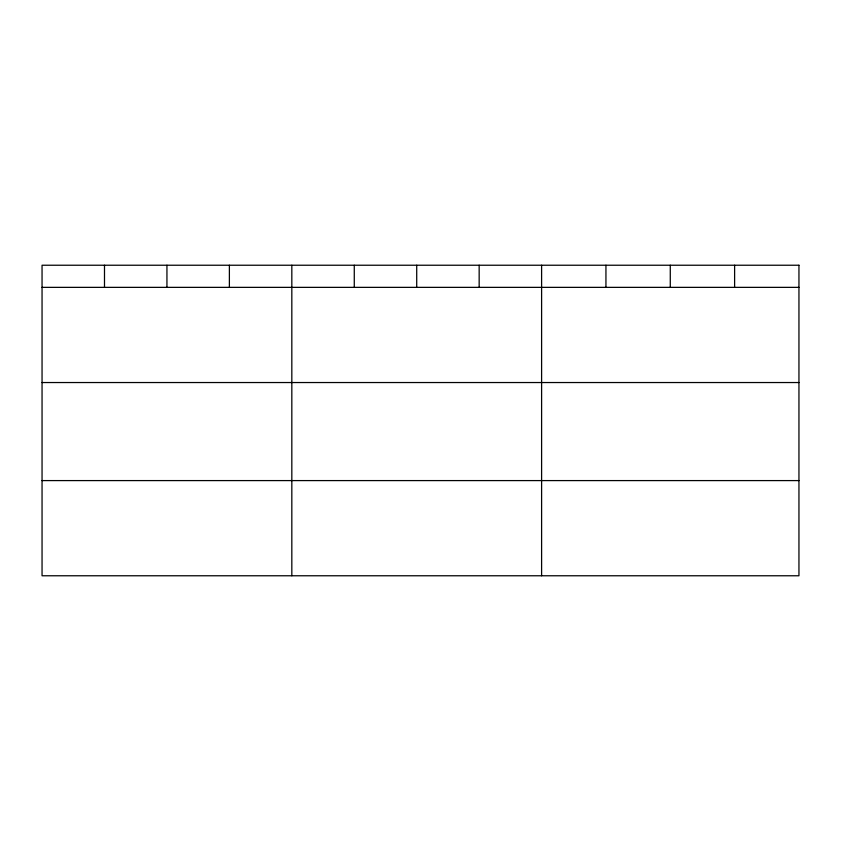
<?xml version="1.0" encoding="UTF-8"?>
<svg xmlns="http://www.w3.org/2000/svg" width="841" height="841" viewBox="0 0 841 841"><rect width="100%" height="100%" fill="white"/><g stroke="black" fill="none" stroke-linecap="round" stroke-linejoin="round"><path stroke-width="1.26" d="M42.05 287.359L798.95 287.359M42.05 382.539L798.95 382.539M42.05 480.589L798.95 480.589M734.613 265.23L734.613 287.359M670.277 265.23L670.277 287.359M605.941 265.23L605.941 287.359M541.604 265.23L541.604 575.77M479.16 265.23L479.16 287.359M416.715 265.23L416.715 287.359M354.271 265.23L354.271 287.359M291.827 265.23L291.827 575.77M229.383 265.23L229.383 287.359M166.939 265.23L166.939 287.359M104.494 265.23L104.494 287.359M798.95 265.23L42.05 265.23L42.05 575.77L798.95 575.77L798.95 265.23"/></g></svg>
